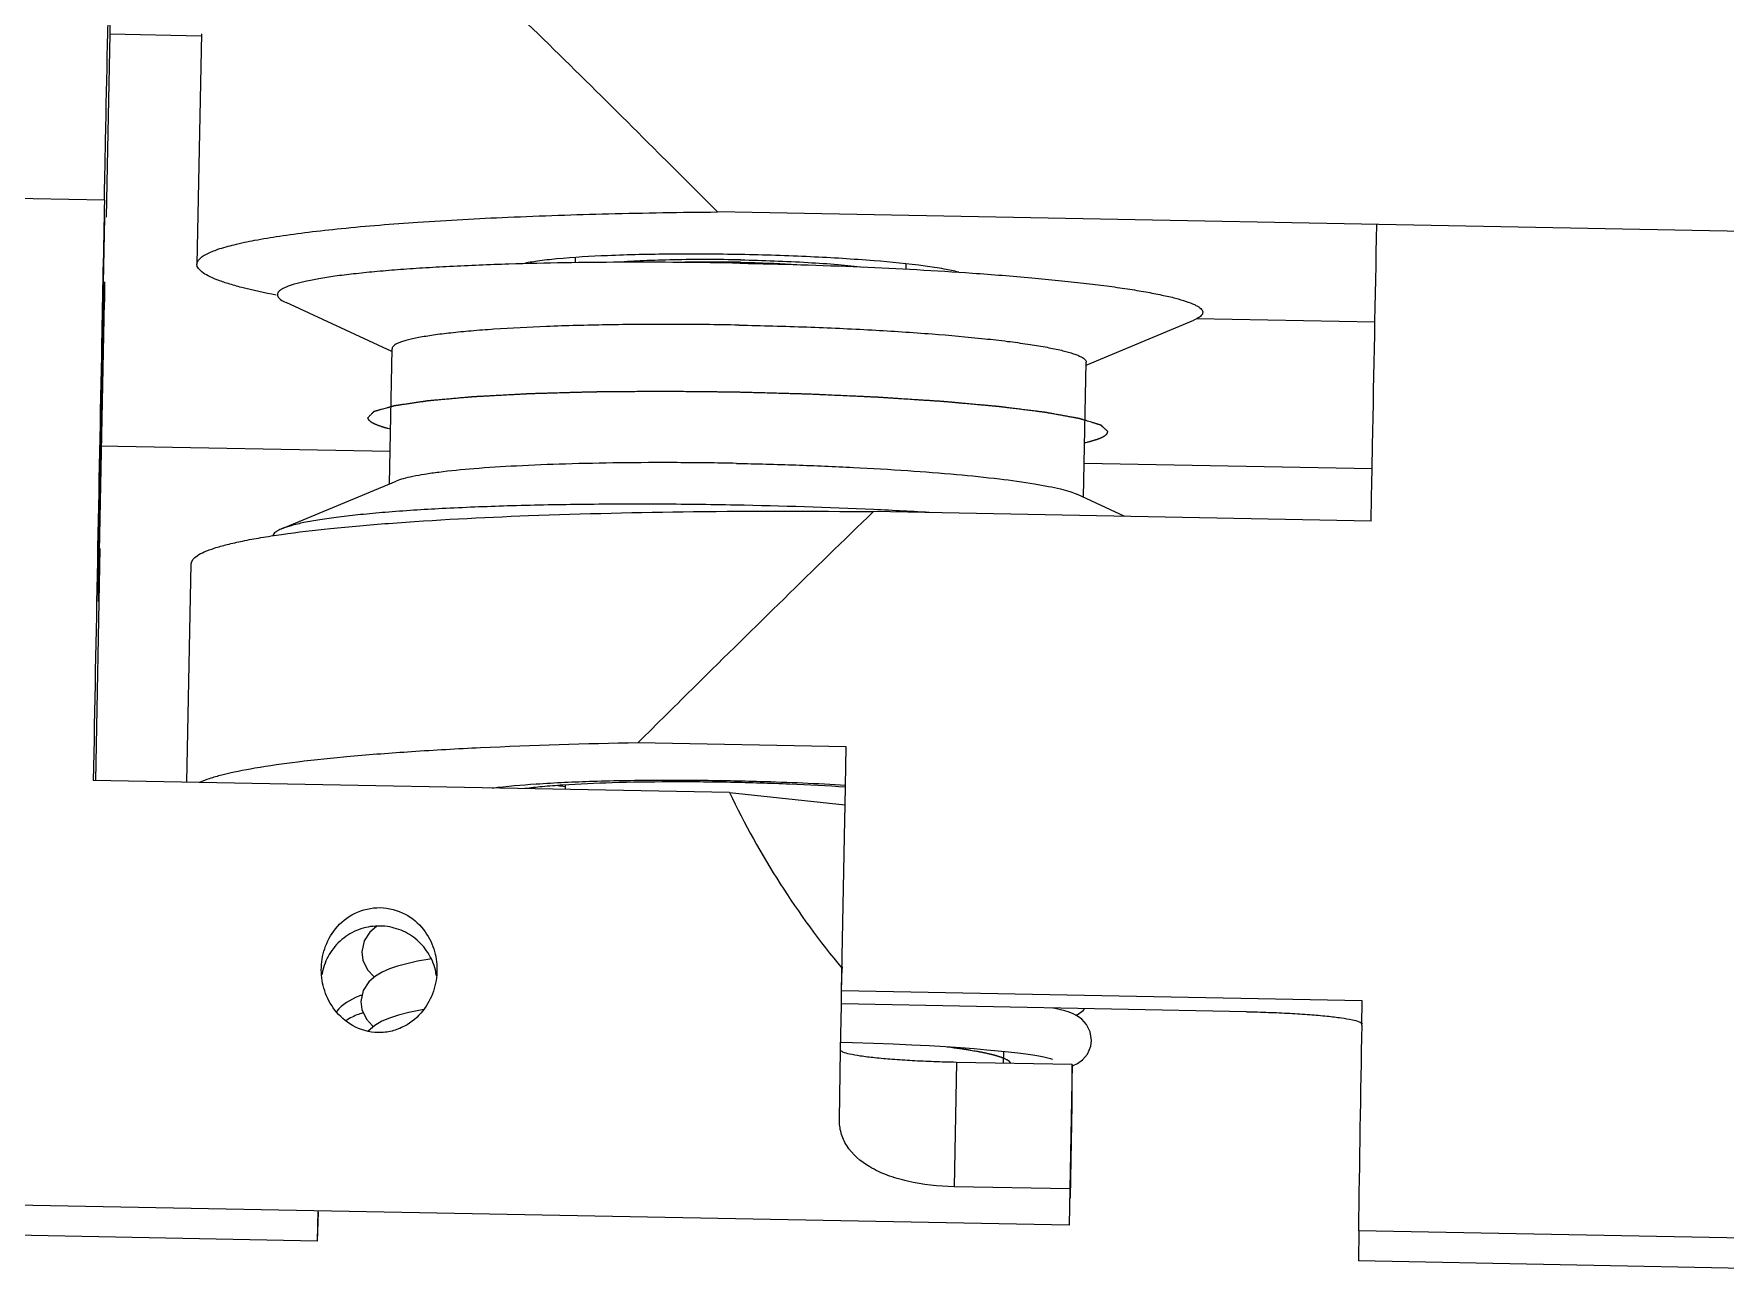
# Model space of a CAD drawing. Header units: millimetres. Extents: x 0 to 420, y 0 to 297.
# Drawn here: x 140.63 to 147.94, y 188.63 to 194.02 of the extents above; entities that cross this region are included whole.
import ezdxf

# ---------------------------------------------------------------- set-up
doc = ezdxf.new("R2010")
doc.units = ezdxf.units.MM
doc.header["$LTSCALE"] = 23.1
doc.layers.get('0').update_dxf_attribs({"linetype": 'CONTINUOUS'})
doc.layers.add('AXIS', color=7, linetype='CONTINUOUS')
doc.layers.add('DCURVE', color=7, linetype='CONTINUOUS')
doc.styles.get("Standard").update_dxf_attribs({"font": 'txt', "width": 0.85})
doc.dimstyles.get("Standard").update_dxf_attribs({"dimtxt": 3.5, "dimasz": 3.5, "dimexe": 1.5, "dimexo": 1, "dimtad": 1, "dimtxsty": 'STANDARD', "dimcen": 0.09, "dimadec": 0, "dimazin": 0, "dimtol": 1, "dimtp": 0.01, "dimtm": 0.01, "dimtfac": 1, "dimtofl": 0, "dimtmove": 0, "dimatfit": 3, "dimfxl": 1, "dimtolj": 1, "dimarcsym": 0})

msp = doc.modelspace()

# ---------------------------------------------------------------- linework, layer by layer
at = {"color": 7, "linetype": 'CONTINUOUS'}
for p, q in [((140.9592, 194.4322), (140.9592, 194.0152)), ((140.9592, 194.0152), (140.9502, 193.518)), ((141.3551, 194.0077), (140.9592, 194.0152)), ((141.3553, 194.0173), (141.3361, 193.0213)), ((140.9502, 193.518), (140.9445, 193.2245)), ((140.9361, 193.298), (134.0874, 193.429)), ((140.9361, 193.2246), (140.9169, 192.2286)), ((151.9341, 193.0877), (143.5856, 193.2473)), ((142.9715, 193.0278), (142.9719, 193.0502)), ((143.6857, 193.0295), (143.6833, 193.0296)), ((144.4012, 193.0003), (144.4017, 193.0227)), ((140.9112, 191.6509), (140.9361, 192.9457)), ((140.9361, 192.9457), (140.9361, 192.8586)), ((140.9112, 191.5637), (140.9361, 192.8586)), ((146.4268, 192.771), (145.6563, 192.7857)), ((140.9169, 192.2286), (140.9169, 191.9497)), ((146.4102, 191.9106), (144.2601, 191.9517)), ((140.9169, 191.7928), (140.8976, 190.7896)), ((141.2929, 190.782), (141.3111, 191.7265)), ((140.9112, 191.5637), (140.9112, 191.6509)), ((144.1414, 190.9351), (143.2415, 190.9524)), ((144.1367, 190.6818), (144.1414, 190.9351)), ((143.6376, 190.7372), (140.8881, 190.7898)), ((142.928, 190.7698), (142.9276, 190.7508)), ((143.6376, 190.7372), (144.1375, 190.684)), ((144.1355, 190.6187), (144.1367, 190.6818)), ((144.1222, 189.8796), (144.1355, 190.6187)), ((142.1029, 190.1572), (142.1032, 190.1569)), ((142.1032, 190.1569), (142.1072, 190.1541)), ((144.1231, 189.9332), (144.1239, 189.9771)), ((144.1241, 189.9852), (144.1239, 189.9771)), ((144.1221, 189.8752), (144.1231, 189.9332)), ((144.1211, 189.8178), (144.1221, 189.8752)), ((146.3718, 189.8366), (144.1222, 189.8796)), ((145.8719, 189.7899), (144.1222, 189.8233)), ((146.3699, 189.7323), (146.3718, 189.8366)), ((144.1177, 189.6264), (144.1211, 189.8178)), ((145.0453, 189.8037), (145.0343, 189.8059)), ((142.1046, 189.7307), (142.0758, 189.7056)), ((144.1126, 189.3253), (144.1177, 189.624)), ((144.1177, 189.624), (144.1177, 189.6264)), ((144.6183, 189.571), (144.6079, 189.0334)), ((145.1182, 189.5614), (144.6183, 189.571)), ((145.1182, 189.5614), (145.1078, 189.0238)), ((145.1182, 189.3871), (145.1182, 189.5614)), ((145.1105, 188.9884), (145.1182, 189.3871)), ((145.1132, 189.1281), (145.1182, 189.3871)), ((145.1105, 188.9887), (145.1105, 189.1282)), ((145.1054, 188.8669), (136.857, 189.0247)), ((145.1078, 189.0238), (144.6079, 189.0334)), ((145.1078, 189.0238), (145.1054, 188.8669)), ((141.8586, 188.929), (141.856, 188.7983)), ((141.8593, 188.9237), (141.856, 188.7983)), ((141.856, 188.7983), (139.8564, 188.8366)), ((146.3577, 188.843), (146.3552, 188.7123)), ((156.1034, 188.6566), (146.3552, 188.843)), ((152.854, 188.588), (146.3552, 188.7123))]:
    msp.add_line(p, q, dxfattribs=at)
for points in [[(142.1125, 190.1587), (142.0836, 190.1335), (142.0593, 190.0961), (142.0489, 190.0483)], [(142.0489, 190.0484), (142.0534, 190.0126), (142.0729, 189.9713), (142.0999, 189.9421), (142.1029, 189.94)], [(142.2433, 189.9976), (142.2029, 189.9866), (142.1676, 189.9746), (142.1362, 189.961), (142.1072, 189.9437), (142.0788, 189.9187), (142.0551, 189.8816), (142.0448, 189.8341)], [(142.3478, 190.0187), (142.3419, 190.0177), (142.2896, 190.0079), (142.2433, 189.9976)], [(142.0448, 189.8343), (142.0491, 189.799), (142.0683, 189.7579), (142.095, 189.7286), (142.099, 189.7258)], [(142.2513, 189.7863), (142.2072, 189.7749), (142.1689, 189.7625), (142.1352, 189.7484), (142.1046, 189.7307)], [(142.3159, 189.7995), (142.3027, 189.7972), (142.2513, 189.7863)], [(145.2021, 189.6662), (145.1967, 189.703), (145.1809, 189.7347), (145.1605, 189.7571), (145.141, 189.7711), (145.1231, 189.7803), (145.1055, 189.7874), (145.0872, 189.7933), (145.0674, 189.7986), (145.0453, 189.8037)], [(145.1341, 189.7746), (145.144, 189.7795), (145.1662, 189.7953), (145.173, 189.8032)], [(144.119, 189.6585), (144.1695, 189.6571), (144.2599, 189.6542), (144.3452, 189.6509), (144.4254, 189.6473), (144.5005, 189.6434), (144.5703, 189.6392), (144.6351, 189.6349), (144.6947, 189.6304), (144.7494, 189.6258), (144.799, 189.6212), (144.8437, 189.6165), (144.8835, 189.6119), (144.9185, 189.6073), (144.9489, 189.6028), (144.9746, 189.5985), (144.9959, 189.5945), (145.0128, 189.5908), (145.0251, 189.5875), (145.0326, 189.5852), (145.0331, 189.585)], [(145.1182, 189.5551), (145.1227, 189.5567), (145.142, 189.5666), (145.1632, 189.5822), (145.1842, 189.6069), (145.1987, 189.6405), (145.2021, 189.6662)]]:
    msp.add_lwpolyline(points, dxfattribs=at)
for centre, radius, start, end in [((143.3664, 195.036), 4.2943, 263.70785, 264.12789), ((381.8156, 185.3925), 235.4856, 178.944042, 179.160439)]:
    msp.add_arc(centre, radius, start, end, dxfattribs=at)
msp.add_ellipse((146.549, 191.9248), major_axis=(2.3749, -2.4208), ratio=0.916465, start_param=-1.92969, end_param=-1.661747, dxfattribs=at)
for points, knots in [([(140.9361, 193.298), (140.9382, 193.4028), (140.9458, 193.7809), (140.9534, 194.1589), (140.9592, 194.4322)], [0, 0, 0, 0, 0.277181, 1, 1, 1, 1]), ([(143.5856, 193.2473), (143.5009, 193.3322), (143.1762, 193.6573), (142.8497, 193.9807), (142.605, 194.2162)], [0, 0, 0, 0, 0.260922, 1, 1, 1, 1]), ([(140.9361, 193.298), (140.9321, 193.0934), (140.9157, 192.2573), (140.8998, 191.4212), (140.8881, 190.7898)], [0, 0, 0, 0, 0.244734, 1, 1, 1, 1]), ([(141.3361, 193.0213), (141.3362, 193.0295), (141.3441, 193.0425), (141.36, 193.0553), (141.3865, 193.0709), (141.4325, 193.0886), (141.5024, 193.1081), (141.5912, 193.1267), (141.6982, 193.1445), (141.823, 193.1612), (142.0225, 193.1831), (142.3098, 193.206), (142.6948, 193.2266), (143.1264, 193.241), (143.4285, 193.2459), (143.5856, 193.2473)], [0, 0, 0, 0, 0.010664, 0.017971, 0.027012, 0.050788, 0.082503, 0.122202, 0.169765, 0.224965, 0.287508, 0.433143, 0.603254, 0.793743, 1, 1, 1, 1]), ([(146.4102, 191.9106), (146.4123, 192.0201), (146.4205, 192.4475), (146.4288, 192.875), (146.4351, 193.1928)], [0, 0, 0, 0, 0.25631, 1, 1, 1, 1]), ([(143.6857, 193.04), (143.5889, 193.0418), (143.4489, 193.0422), (143.2719, 193.0369), (143.1918, 193.0324), (143.1549, 193.0296)], [0, 0, 0, 0, 0.546935, 0.79058, 1, 1, 1, 1]), ([(143.6857, 193.04), (143.7828, 193.0381), (143.9232, 193.0331), (144.1005, 193.021), (144.1807, 193.0134), (144.2177, 193.0091)], [0, 0, 0, 0, 0.546823, 0.79053, 1, 1, 1, 1]), ([(141.6782, 192.8878), (141.6283, 192.8975), (141.5587, 192.9123), (141.4736, 192.9362), (141.4251, 192.9526), (141.3866, 192.9694), (141.355, 192.9875), (141.3358, 193.0082), (141.3361, 193.0213)], [0, 0, 0, 0, 0.40343, 0.565801, 0.701671, 0.811244, 0.895465, 1, 1, 1, 1]), ([(143.6833, 193.0296), (143.6606, 193.03), (143.5728, 193.0312), (143.4851, 193.0308), (143.42, 193.0292)], [0, 0, 0, 0, 0.258584, 1, 1, 1, 1]), ([(143.6857, 193.0295), (143.7088, 193.0291), (143.7981, 193.0269), (143.8875, 193.023), (143.9536, 193.0189)], [0, 0, 0, 0, 0.258556, 1, 1, 1, 1]), ([(141.7019, 191.8533), (141.772, 191.8632), (141.9257, 191.8812), (142.2813, 191.9121), (142.8046, 191.939), (143.5037, 191.9549), (144.0009, 191.9545), (144.2601, 191.9517)], [0, 0, 0, 0, 0.082905, 0.181171, 0.417908, 0.696354, 1, 1, 1, 1]), ([(143.2416, 190.9524), (143.325, 191.035), (143.535, 191.2432), (143.874, 191.5767), (144.1302, 191.8269), (144.2595, 191.9517)], [0, 0, 0, 0, 0.246914, 0.621993, 1, 1, 1, 1]), ([(141.3111, 191.7265), (141.3114, 191.7408), (141.3345, 191.7619), (141.3704, 191.7795), (141.4145, 191.7957), (141.4698, 191.811), (141.537, 191.826), (141.6156, 191.8404), (141.6719, 191.849), (141.7019, 191.8533)], [0, 0, 0, 0, 0.10143, 0.185253, 0.295004, 0.431424, 0.594621, 0.784315, 1, 1, 1, 1]), ([(143.2415, 190.9524), (143.0148, 190.9481), (142.6884, 190.9382), (142.2741, 190.9151), (142.0107, 190.895), (141.7846, 190.8719), (141.5994, 190.8459), (141.4719, 190.8211), (141.3927, 190.7988), (141.361, 190.7872), (141.3472, 190.781)], [0, 0, 0, 0, 0.356722, 0.513433, 0.652616, 0.772276, 0.870769, 0.946865, 0.976301, 1, 1, 1, 1]), ([(143.6416, 190.7813), (143.5534, 190.783), (143.3829, 190.7844), (143.1413, 190.7807), (142.9582, 190.7728), (142.8323, 190.7632), (142.7774, 190.7574), (142.7522, 190.7542)], [0, 0, 0, 0, 0.297173, 0.574615, 0.814086, 0.914576, 1, 1, 1, 1]), ([(144.1394, 190.7606), (144.0592, 190.766), (143.8933, 190.7747), (143.7273, 190.7796), (143.6416, 190.7813)], [0, 0, 0, 0, 0.484071, 1, 1, 1, 1]), ([(145.8719, 189.7899), (145.9037, 189.7893), (145.9664, 189.7875), (146.0573, 189.7835), (146.1415, 189.7781), (146.2157, 189.7717), (146.2773, 189.7645), (146.3238, 189.7568), (146.3528, 189.7497), (146.3668, 189.7434), (146.3709, 189.7399), (146.3715, 189.7381)], [0, 0, 0, 0, 0.189226, 0.37163, 0.54043, 0.689544, 0.813545, 0.908069, 0.970109, 0.988729, 1, 1, 1, 1]), ([(144.6183, 189.571), (144.5857, 189.5716), (144.5219, 189.5734), (144.4294, 189.5775), (144.344, 189.5831), (144.2692, 189.5897), (144.2077, 189.5971), (144.162, 189.6049), (144.1342, 189.6122), (144.1214, 189.6185), (144.1183, 189.6225), (144.1183, 189.6241)], [0, 0, 0, 0, 0.192475, 0.377719, 0.54859, 0.698668, 0.822286, 0.914933, 0.973639, 0.99025, 1, 1, 1, 1]), ([(144.6079, 189.0334), (144.5405, 189.0347), (144.442, 189.0452), (144.321, 189.0805), (144.2267, 189.1234), (144.152, 189.1861), (144.1169, 189.2654), (144.1123, 189.3055), (144.1126, 189.3253)], [0, 0, 0, 0, 0.319696, 0.464995, 0.595406, 0.811257, 0.90622, 1, 1, 1, 1])]:
    msp.add_open_spline(points, degree=3, knots=knots, dxfattribs=at)
msp.add_open_spline([(145.1105, 188.9884), (145.1105, 188.9871), (145.1102, 188.9858), (145.1098, 188.9845)], degree=3, dxfattribs=at)
at = {"layer": 'AXIS', "color": 7, "linetype": 'CONTINUOUS'}
for p, q in [((143.6832, 193.0257), (143.6856, 193.0257)), ((142.1789, 192.6434), (141.7211, 192.8554)), ((145.1784, 192.5856), (145.6441, 192.7797)), ((142.1679, 192.0714), (142.1792, 192.6562)), ((145.1674, 192.0136), (145.1786, 192.5984)), ((141.7022, 191.8773), (142.1968, 192.0835)), ((145.346, 191.9309), (145.139, 192.0268)), ((144.8211, 189.6189), (144.8201, 189.5671))]:
    msp.add_line(p, q, dxfattribs=at)
for centre, radius, start, end in [((143.239, 169.6997), 22.2842, 87.37141, 88.90959), ((143.3885, 173.1411), 18.8397, 86.56949, 87.3456), ((142.1212, 189.9114), 0.2477, 166.50406, 170.67947), ((142.1252, 189.9113), 0.2483, 7.82968, 13.75774), ((142.1233, 189.6226), 0.2502, 106.96601, 110.63779)]:
    msp.add_arc(centre, radius, start, end, dxfattribs=at)
for points, knots in [([(143.6856, 193.0631), (143.5851, 193.065), (143.3933, 193.0662), (143.1282, 193.0604), (142.9358, 193.0494), (142.814, 193.0359), (142.7654, 193.028), (142.7448, 193.0234)], [0, 0, 0, 0, 0.319877, 0.610001, 0.843719, 0.932559, 1, 1, 1, 1]), ([(144.6279, 192.987), (144.6073, 192.9925), (144.559, 193.0023), (144.4373, 193.0205), (144.2447, 193.0389), (143.979, 193.055), (143.7865, 193.0611), (143.6856, 193.0631)], [0, 0, 0, 0, 0.06734, 0.156142, 0.389917, 0.68015, 1, 1, 1, 1]), ([(142.6839, 193.0215), (142.5987, 193.0189), (142.4744, 193.0139), (142.314, 193.0049), (142.2056, 192.9974), (142.1061, 192.989), (142.016, 192.9799), (141.9359, 192.97), (141.8664, 192.9594), (141.8077, 192.9482), (141.7603, 192.9366), (141.728, 192.9259), (141.7083, 192.9168), (141.6976, 192.9104), (141.6898, 192.9038), (141.6848, 192.897), (141.683, 192.8897), (141.6848, 192.8823), (141.6898, 192.8753), (141.7014, 192.8651), (141.7127, 192.8592), (141.7211, 192.8554)], [0, 0, 0, 0, 0.237903, 0.34675, 0.447991, 0.541037, 0.625353, 0.700466, 0.765969, 0.821542, 0.866969, 0.902199, 0.916068, 0.92755, 0.936838, 0.944321, 0.950734, 0.957199, 0.964813, 0.974278, 1, 1, 1, 1]), ([(143.6832, 193.0257), (143.5108, 193.029), (143.1777, 193.0317), (142.8445, 193.0265), (142.6839, 193.0215)], [0, 0, 0, 0, 0.517589, 1, 1, 1, 1]), ([(143.6856, 193.0257), (143.8587, 193.0224), (144.1932, 193.0122), (144.5273, 192.9941), (144.6883, 192.9829)], [0, 0, 0, 0, 0.517587, 1, 1, 1, 1]), ([(144.6883, 192.9829), (144.7734, 192.9769), (144.8974, 192.9672), (145.0573, 192.952), (145.1654, 192.9403), (145.2645, 192.9281), (145.3542, 192.9155), (145.4338, 192.9025), (145.5029, 192.8893), (145.5611, 192.8759), (145.608, 192.8624), (145.6399, 192.8505), (145.6592, 192.8406), (145.6697, 192.8338), (145.6772, 192.827), (145.6819, 192.8199), (145.6834, 192.8125), (145.6813, 192.8053), (145.6761, 192.7985), (145.6641, 192.7888), (145.6526, 192.7833), (145.6441, 192.7797)], [0, 0, 0, 0, 0.237903, 0.34675, 0.447991, 0.541037, 0.625353, 0.700466, 0.765969, 0.821542, 0.866969, 0.902199, 0.916068, 0.92755, 0.936838, 0.944321, 0.950734, 0.957199, 0.964813, 0.974278, 1, 1, 1, 1]), ([(143.6789, 192.758), (143.5815, 192.7599), (143.3904, 192.762), (143.1129, 192.7601), (142.857, 192.7534), (142.662, 192.7436), (142.5241, 192.7331), (142.4367, 192.7247), (142.3611, 192.7154), (142.3061, 192.7065), (142.2686, 192.6989), (142.2454, 192.6933), (142.2256, 192.6876), (142.2093, 192.6818), (142.1965, 192.6758), (142.1871, 192.6697), (142.181, 192.6634), (142.1792, 192.6584), (142.1792, 192.6562)], [0, 0, 0, 0, 0.192767, 0.378135, 0.549062, 0.699079, 0.764449, 0.822563, 0.872897, 0.915017, 0.932896, 0.948616, 0.962166, 0.973555, 0.982826, 0.99009, 0.995611, 1, 1, 1, 1]), ([(143.6789, 192.758), (143.7766, 192.7562), (143.9681, 192.7509), (144.2462, 192.7384), (144.5024, 192.7218), (144.6976, 192.7045), (144.8355, 192.6887), (144.9229, 192.6769), (144.9983, 192.6647), (145.0533, 192.6537), (145.0906, 192.6446), (145.1136, 192.6381), (145.1332, 192.6316), (145.1494, 192.6252), (145.162, 192.6187), (145.1712, 192.6123), (145.1771, 192.6057), (145.1787, 192.6006), (145.1786, 192.5984)], [0, 0, 0, 0, 0.192598, 0.377898, 0.548832, 0.6989, 0.764305, 0.822456, 0.872824, 0.914975, 0.932867, 0.948599, 0.962158, 0.973554, 0.98283, 0.990096, 0.995615, 1, 1, 1, 1]), ([(143.6674, 192.1604), (143.582, 192.1621), (143.4137, 192.1641), (143.1674, 192.1632), (142.9358, 192.1585), (142.7257, 192.1503), (142.5433, 192.1387), (142.4111, 192.1259), (142.3233, 192.1138), (142.2718, 192.1047), (142.2305, 192.0952), (142.2067, 192.0876), (142.1968, 192.0835)], [0, 0, 0, 0, 0.173565, 0.342012, 0.500438, 0.644235, 0.769246, 0.871903, 0.913939, 0.949405, 0.978114, 1, 1, 1, 1]), ([(143.6674, 192.1604), (143.753, 192.1588), (143.9218, 192.1543), (144.1686, 192.144), (144.4006, 192.1304), (144.611, 192.1141), (144.7936, 192.0954), (144.9257, 192.0776), (145.0133, 192.062), (145.0646, 192.0509), (145.1056, 192.0398), (145.1292, 192.0313), (145.139, 192.0268)], [0, 0, 0, 0, 0.173443, 0.341847, 0.500286, 0.644127, 0.769194, 0.871897, 0.913948, 0.949421, 0.978127, 1, 1, 1, 1]), ([(143.6631, 191.9799), (143.5492, 191.9821), (143.3248, 191.9847), (142.9964, 191.9836), (142.6877, 191.9774), (142.4075, 191.9663), (142.1959, 191.9529), (142.0471, 191.9395), (141.9527, 191.929), (141.8709, 191.9177), (141.8023, 191.9056), (141.7472, 191.8929), (141.7155, 191.8828), (141.7022, 191.8773)], [0, 0, 0, 0, 0.173562, 0.342009, 0.500434, 0.64423, 0.76924, 0.823561, 0.871903, 0.913939, 0.949405, 0.978114, 1, 1, 1, 1]), ([(141.7022, 191.8773), (141.697, 191.8751), (141.6877, 191.8708), (141.6738, 191.8623), (141.6655, 191.8538), (141.6639, 191.8477)], [0, 0, 0, 0, 0.341682, 0.617389, 1, 1, 1, 1]), ([(142.6127, 190.757), (142.6755, 190.7652), (142.8206, 190.7774), (143.0614, 190.7881), (143.3413, 190.7924), (143.5391, 190.7908), (143.6415, 190.7889)], [0, 0, 0, 0, 0.184622, 0.423869, 0.701845, 1, 1, 1, 1]), ([(143.6415, 190.7889), (143.6842, 190.7881), (143.8504, 190.7841), (144.0166, 190.7771), (144.1399, 190.7698)], [0, 0, 0, 0, 0.257212, 1, 1, 1, 1]), ([(141.8735, 189.9715), (141.8735, 190.0022), (141.8836, 190.0659), (141.9314, 190.1543), (142.0156, 190.2234), (142.0904, 190.2406), (142.1283, 190.2398)], [0, 0, 0, 0, 0.224748, 0.463162, 0.722017, 1, 1, 1, 1]), ([(142.1283, 190.2398), (142.1652, 190.2391), (142.2374, 190.2201), (142.3181, 190.1513), (142.3639, 190.0645), (142.3735, 190.0023), (142.3735, 189.9724)], [0, 0, 0, 0, 0.277233, 0.536258, 0.775136, 1, 1, 1, 1]), ([(142.1283, 190.1604), (142.1002, 190.1609), (142.0434, 190.1524), (141.9676, 190.1122), (141.9095, 190.0492), (141.8869, 189.9965), (141.8804, 189.9692)], [0, 0, 0, 0, 0.250392, 0.50054, 0.750419, 1, 1, 1, 1]), ([(142.3664, 189.9704), (142.3599, 189.9967), (142.3381, 190.0477), (142.2826, 190.1093), (142.2102, 190.1498), (142.1555, 190.1599), (142.1283, 190.1604)], [0, 0, 0, 0, 0.24959, 0.499468, 0.749611, 1, 1, 1, 1]), ([(142.1187, 189.6996), (142.0805, 189.7003), (142.0076, 189.721), (141.9287, 189.7917), (141.8835, 189.8782), (141.8735, 189.9408), (141.8735, 189.9715)], [0, 0, 0, 0, 0.284926, 0.537218, 0.770662, 1, 1, 1, 1]), ([(142.3735, 189.9724), (142.3735, 189.9407), (142.363, 189.8766), (142.3157, 189.7884), (142.2484, 189.731), (142.1788, 189.7038), (142.139, 189.6992), (142.1187, 189.6996)], [0, 0, 0, 0, 0.229662, 0.462355, 0.713318, 0.852567, 1, 1, 1, 1]), ([(142.0557, 189.7847), (142.0487, 189.7829), (142.0221, 189.7748), (141.9968, 189.7625), (141.9796, 189.7513)], [0, 0, 0, 0, 0.259469, 1, 1, 1, 1])]:
    msp.add_open_spline(points, degree=3, knots=knots, dxfattribs=at)
msp.add_open_spline([(142.0351, 189.8567), (141.9988, 189.843), (141.9648, 189.8201), (141.9386, 189.7914)], degree=3, dxfattribs=at)
at = {"layer": 'DCURVE', "color": 40, "linetype": 'CONTINUOUS'}
for p, q in [((142.1706, 192.2113), (140.9171, 192.2352)), ((146.4145, 192.1366), (145.1702, 192.1604))]:
    msp.add_line(p, q, dxfattribs=at)
for points, knots in [([(145.2729, 192.2979), (145.2716, 192.2991), (145.269, 192.3014), (145.2652, 192.3048), (145.2614, 192.3083), (145.2576, 192.3117), (145.2544, 192.3146), (145.2519, 192.3169), (145.25, 192.3187), (145.2484, 192.3201), (145.2472, 192.3213), (145.2462, 192.3221), (145.2452, 192.323), (145.2445, 192.3237), (145.2438, 192.3243), (145.2434, 192.3246), (145.2431, 192.3249), (145.2429, 192.3251), (145.2427, 192.3253), (145.2425, 192.3255), (145.2424, 192.3255), (145.2424, 192.3256), (145.2422, 192.3256), (145.242, 192.3257), (145.2415, 192.3258), (145.2409, 192.326), (145.2402, 192.3262), (145.2393, 192.3265), (145.2381, 192.3269), (145.2361, 192.3275), (145.2337, 192.3282), (145.2308, 192.3291), (145.228, 192.33), (145.2241, 192.3312), (145.2193, 192.3326), (145.2135, 192.3344), (145.2058, 192.3368), (145.1962, 192.3397), (145.1866, 192.3427), (145.1789, 192.345), (145.1731, 192.3468), (145.1683, 192.3483), (145.1644, 192.3494), (145.1616, 192.3503), (145.1587, 192.3512), (145.1563, 192.3519), (145.1543, 192.3525), (145.1531, 192.3529), (145.1522, 192.3532), (145.1515, 192.3534), (145.1509, 192.3536), (145.1504, 192.3537), (145.1502, 192.3538), (145.15, 192.3539), (145.1497, 192.3539), (145.1493, 192.354), (145.1487, 192.3541), (145.1477, 192.3543), (145.1466, 192.3545), (145.145, 192.3548), (145.1431, 192.3551), (145.14, 192.3557), (145.1362, 192.3564), (145.1316, 192.3572), (145.127, 192.358), (145.1208, 192.3592), (145.1131, 192.3606), (145.1039, 192.3622), (145.0916, 192.3645), (145.0762, 192.3673), (145.0609, 192.37), (145.0486, 192.3723), (145.0394, 192.374), (145.0317, 192.3754), (145.0255, 192.3765), (145.0209, 192.3773), (145.0163, 192.3781), (145.0125, 192.3788), (145.0094, 192.3794), (145.0075, 192.3798), (145.0059, 192.38), (145.0048, 192.3802), (145.0038, 192.3804), (145.0032, 192.3805), (145.0028, 192.3806), (145.0025, 192.3807), (145.0021, 192.3807), (145.0016, 192.3808), (145.0006, 192.3809), (144.9993, 192.3811), (144.9977, 192.3813), (144.9956, 192.3815), (144.993, 192.3818), (144.9888, 192.3824), (144.9835, 192.383), (144.9772, 192.3838), (144.9709, 192.3846), (144.9625, 192.3857), (144.952, 192.387), (144.9393, 192.3885), (144.9225, 192.3907), (144.9014, 192.3933), (144.8804, 192.3959), (144.8635, 192.398), (144.8509, 192.3996), (144.8404, 192.4009), (144.8319, 192.402), (144.8256, 192.4027), (144.8193, 192.4035), (144.814, 192.4042), (144.8098, 192.4047), (144.8072, 192.405), (144.8051, 192.4053), (144.8035, 192.4055), (144.8022, 192.4057), (144.8011, 192.4058), (144.8004, 192.4059), (144.7994, 192.406), (144.7982, 192.4061), (144.7966, 192.4062), (144.7947, 192.4064), (144.7922, 192.4066), (144.789, 192.4069), (144.784, 192.4074), (144.7777, 192.4079), (144.7701, 192.4086), (144.7626, 192.4093), (144.7525, 192.4102), (144.7399, 192.4114), (144.7248, 192.4127), (144.7046, 192.4145), (144.6794, 192.4168), (144.6542, 192.4191), (144.634, 192.4209), (144.6189, 192.4223), (144.6063, 192.4234), (144.5962, 192.4243), (144.5887, 192.425), (144.5811, 192.4257), (144.5748, 192.4263), (144.5698, 192.4267), (144.5666, 192.427), (144.5641, 192.4272), (144.5622, 192.4274), (144.5606, 192.4275), (144.5593, 192.4276), (144.5585, 192.4277), (144.5573, 192.4278), (144.5559, 192.4279), (144.554, 192.428), (144.5518, 192.4282), (144.5489, 192.4284), (144.5453, 192.4286), (144.5394, 192.429), (144.5321, 192.4294), (144.5233, 192.43), (144.5145, 192.4306), (144.5028, 192.4314), (144.4882, 192.4323), (144.4707, 192.4335), (144.4473, 192.435), (144.418, 192.4369), (144.3887, 192.4388), (144.3653, 192.4403), (144.3478, 192.4415), (144.3302, 192.4426), (144.3156, 192.4436), (144.3039, 192.4443), (144.2966, 192.4448), (144.2907, 192.4452), (144.2864, 192.4455), (144.2827, 192.4457), (144.2798, 192.4459), (144.2776, 192.4461), (144.2752, 192.4462), (144.2721, 192.4463), (144.2682, 192.4465), (144.2636, 192.4467), (144.2573, 192.447), (144.2495, 192.4473), (144.2371, 192.4479), (144.2215, 192.4486), (144.2028, 192.4494), (144.1841, 192.4503), (144.1592, 192.4514), (144.128, 192.4528), (144.0906, 192.4545), (144.0594, 192.4559), (144.0345, 192.457), (144.0189, 192.4577), (144.0064, 192.4583), (143.9971, 192.4587), (143.9893, 192.4591), (143.9838, 192.4593), (143.9807, 192.4595), (143.9784, 192.4596), (143.9759, 192.4596), (143.9726, 192.4597), (143.9668, 192.4599), (143.9586, 192.4601), (143.9487, 192.4604), (143.9355, 192.4607), (143.9191, 192.4612), (143.8993, 192.4617), (143.8795, 192.4623), (143.8531, 192.463), (143.8202, 192.4639), (143.7806, 192.4649), (143.7477, 192.4658), (143.7213, 192.4666), (143.7015, 192.4671), (143.6851, 192.4675), (143.6735, 192.4679), (143.6669, 192.468), (143.662, 192.4682), (143.6571, 192.4682), (143.6507, 192.4683), (143.6393, 192.4684), (143.6232, 192.4686), (143.6038, 192.4688), (143.5779, 192.469), (143.5455, 192.4693), (143.5067, 192.4697), (143.4679, 192.4701), (143.4356, 192.4704), (143.4097, 192.4707), (143.3903, 192.4709), (143.3741, 192.471), (143.3628, 192.4712), (143.3563, 192.4712), (143.3515, 192.4713), (143.3468, 192.4712), (143.3404, 192.4712), (143.3294, 192.4711), (143.3136, 192.471), (143.2946, 192.4708), (143.2693, 192.4706), (143.2377, 192.4704), (143.1998, 192.47), (143.1682, 192.4698), (143.1429, 192.4696), (143.1239, 192.4694), (143.105, 192.4693), (143.0892, 192.4692), (143.0765, 192.4691), (143.0686, 192.469), (143.0623, 192.4689), (143.0576, 192.4689), (143.0536, 192.4689), (143.0509, 192.4689), (143.0493, 192.4688), (143.0481, 192.4688), (143.047, 192.4688), (143.0456, 192.4688), (143.0431, 192.4687), (143.0395, 192.4686), (143.0352, 192.4685), (143.0295, 192.4683), (143.0224, 192.4681), (143.011, 192.4678), (142.9967, 192.4674), (142.9796, 192.4669), (142.9624, 192.4664), (142.9396, 192.4658), (142.911, 192.4649), (142.8825, 192.4641), (142.8596, 192.4635), (142.8425, 192.463), (142.8254, 192.4625), (142.8111, 192.4621), (142.7997, 192.4618), (142.7925, 192.4616), (142.7868, 192.4614), (142.7825, 192.4613), (142.779, 192.4612), (142.7765, 192.4611), (142.7751, 192.4611), (142.7739, 192.4611), (142.773, 192.461), (142.7718, 192.4609), (142.7695, 192.4608), (142.7664, 192.4606), (142.7626, 192.4604), (142.7575, 192.4602), (142.7511, 192.4598), (142.741, 192.4593), (142.7283, 192.4586), (142.713, 192.4578), (142.6978, 192.457), (142.6775, 192.4559), (142.6521, 192.4545), (142.6267, 192.4531), (142.6064, 192.452), (142.5911, 192.4512), (142.5785, 192.4505), (142.5683, 192.45), (142.5607, 192.4496), (142.5531, 192.4492), (142.5467, 192.4488), (142.5416, 192.4486), (142.5385, 192.4484), (142.5359, 192.4482), (142.534, 192.4481), (142.5324, 192.4481), (142.5313, 192.448), (142.5307, 192.448), (142.5302, 192.4479), (142.5298, 192.4479), (142.5293, 192.4479), (142.5284, 192.4478), (142.5271, 192.4477), (142.5256, 192.4475), (142.5236, 192.4474), (142.521, 192.4471), (142.517, 192.4468), (142.5119, 192.4463), (142.5058, 192.4458), (142.4996, 192.4452), (142.4915, 192.4445), (142.4813, 192.4436), (142.4691, 192.4425), (142.4528, 192.441), (142.4324, 192.4392), (142.412, 192.4374), (142.3957, 192.4359), (142.3835, 192.4348), (142.3733, 192.4339), (142.3651, 192.4332), (142.359, 192.4327), (142.3529, 192.4321), (142.3478, 192.4317), (142.3437, 192.4313), (142.3412, 192.4311), (142.3392, 192.4309), (142.3376, 192.4307), (142.3364, 192.4306), (142.3355, 192.4306), (142.335, 192.4305), (142.3345, 192.4305), (142.3343, 192.4304), (142.3339, 192.4304), (142.3332, 192.4303), (142.3323, 192.4301), (142.3311, 192.43), (142.3296, 192.4297), (142.3277, 192.4295), (142.3246, 192.429), (142.3208, 192.4284), (142.3162, 192.4278), (142.3116, 192.4271), (142.3055, 192.4262), (142.2979, 192.425), (142.2887, 192.4237), (142.2765, 192.4219), (142.2612, 192.4196), (142.2459, 192.4173), (142.2337, 192.4155), (142.2245, 192.4142), (142.2169, 192.413), (142.2108, 192.4121), (142.2062, 192.4114), (142.2016, 192.4108), (142.1978, 192.4102), (142.1947, 192.4097), (142.1928, 192.4094), (142.1913, 192.4092), (142.1901, 192.4091), (142.1892, 192.4089), (142.1885, 192.4088), (142.1881, 192.4088), (142.1878, 192.4087), (142.1877, 192.4087), (142.1874, 192.4086), (142.1871, 192.4085), (142.1865, 192.4083), (142.1858, 192.4081), (142.1849, 192.4079), (142.1838, 192.4076), (142.1819, 192.4071), (142.1797, 192.4064), (142.177, 192.4057), (142.1742, 192.4049), (142.1706, 192.4039), (142.1661, 192.4026), (142.1606, 192.4011), (142.1534, 192.399), (142.1443, 192.3965), (142.1352, 192.3939), (142.128, 192.3919), (142.1225, 192.3904), (142.118, 192.3891), (142.1144, 192.3881), (142.1116, 192.3873), (142.1089, 192.3865), (142.1066, 192.3859), (142.1048, 192.3854), (142.1037, 192.3851), (142.1028, 192.3848), (142.1021, 192.3846), (142.1015, 192.3845), (142.1011, 192.3844), (142.1009, 192.3843), (142.1007, 192.3842), (142.1007, 192.3842), (142.1006, 192.3841), (142.1005, 192.384), (142.1003, 192.3838), (142.1001, 192.3836), (142.0998, 192.3833), (142.0995, 192.383), (142.0989, 192.3824), (142.0982, 192.3817), (142.0974, 192.3808), (142.0965, 192.38), (142.0954, 192.3788), (142.094, 192.3774), (142.0923, 192.3757), (142.09, 192.3734), (142.0872, 192.3706), (142.0838, 192.3672), (142.0804, 192.3637), (142.077, 192.3603), (142.0748, 192.3581), (142.0736, 192.3569)], [0, 0, 0, 0, 0.007812, 0.015625, 0.023438, 0.03125, 0.039062, 0.042969, 0.046875, 0.050781, 0.052734, 0.054688, 0.056641, 0.058594, 0.05957, 0.060547, 0.061035, 0.061523, 0.062012, 0.062256, 0.062378, 0.0625, 0.062622, 0.062744, 0.062988, 0.063477, 0.063965, 0.064453, 0.06543, 0.066406, 0.068359, 0.070312, 0.072266, 0.074219, 0.078125, 0.082031, 0.085938, 0.09375, 0.101562, 0.105469, 0.109375, 0.113281, 0.115234, 0.117188, 0.119141, 0.121094, 0.12207, 0.123047, 0.123535, 0.124023, 0.124512, 0.124756, 0.124878, 0.125, 0.125122, 0.125244, 0.125488, 0.125977, 0.126465, 0.126953, 0.12793, 0.128906, 0.130859, 0.132812, 0.134766, 0.136719, 0.140625, 0.144531, 0.148438, 0.15625, 0.164062, 0.167969, 0.171875, 0.175781, 0.177734, 0.179688, 0.181641, 0.183594, 0.18457, 0.185547, 0.186035, 0.186523, 0.187012, 0.187256, 0.187378, 0.1875, 0.187622, 0.187744, 0.187988, 0.188477, 0.188965, 0.189453, 0.19043, 0.191406, 0.193359, 0.195312, 0.197266, 0.199219, 0.203125, 0.207031, 0.210938, 0.21875, 0.226562, 0.230469, 0.234375, 0.238281, 0.240234, 0.242188, 0.244141, 0.246094, 0.24707, 0.248047, 0.248535, 0.249023, 0.249512, 0.249756, 0.25, 0.250244, 0.250488, 0.250977, 0.251465, 0.251953, 0.25293, 0.253906, 0.255859, 0.257812, 0.259766, 0.261719, 0.265625, 0.269531, 0.273438, 0.28125, 0.289062, 0.292969, 0.296875, 0.300781, 0.302734, 0.304688, 0.306641, 0.308594, 0.30957, 0.310547, 0.311035, 0.311523, 0.312012, 0.312256, 0.3125, 0.312744, 0.312988, 0.313477, 0.313965, 0.314453, 0.31543, 0.316406, 0.318359, 0.320312, 0.322266, 0.324219, 0.328125, 0.332031, 0.335938, 0.34375, 0.351562, 0.355469, 0.359375, 0.363281, 0.367188, 0.369141, 0.371094, 0.37207, 0.373047, 0.374023, 0.374512, 0.375, 0.375488, 0.375977, 0.376953, 0.37793, 0.378906, 0.380859, 0.382812, 0.386719, 0.390625, 0.394531, 0.398438, 0.40625, 0.414062, 0.421875, 0.425781, 0.429688, 0.431641, 0.433594, 0.435547, 0.436523, 0.437012, 0.4375, 0.437988, 0.438477, 0.439453, 0.441406, 0.443359, 0.445312, 0.449219, 0.453125, 0.457031, 0.460938, 0.46875, 0.476562, 0.484375, 0.488281, 0.492188, 0.496094, 0.498047, 0.499023, 0.5, 0.500977, 0.501953, 0.503906, 0.507812, 0.511719, 0.515625, 0.523438, 0.53125, 0.539062, 0.546875, 0.550781, 0.554688, 0.558594, 0.560547, 0.561523, 0.5625, 0.563477, 0.564453, 0.566406, 0.570312, 0.574219, 0.578125, 0.585938, 0.59375, 0.601562, 0.605469, 0.609375, 0.613281, 0.617188, 0.619141, 0.621094, 0.62207, 0.623047, 0.624023, 0.624512, 0.624756, 0.625, 0.625244, 0.625488, 0.625977, 0.626953, 0.62793, 0.628906, 0.630859, 0.632812, 0.636719, 0.640625, 0.644531, 0.648438, 0.65625, 0.664062, 0.667969, 0.671875, 0.675781, 0.679688, 0.681641, 0.683594, 0.68457, 0.685547, 0.686523, 0.687012, 0.687256, 0.6875, 0.687744, 0.687988, 0.688477, 0.689453, 0.69043, 0.691406, 0.693359, 0.695312, 0.699219, 0.703125, 0.707031, 0.710938, 0.71875, 0.726562, 0.730469, 0.734375, 0.738281, 0.740234, 0.742188, 0.744141, 0.746094, 0.74707, 0.748047, 0.748535, 0.749023, 0.749512, 0.749756, 0.749878, 0.75, 0.750122, 0.750244, 0.750488, 0.750977, 0.751465, 0.751953, 0.75293, 0.753906, 0.755859, 0.757812, 0.759766, 0.761719, 0.765625, 0.769531, 0.773438, 0.78125, 0.789062, 0.792969, 0.796875, 0.800781, 0.802734, 0.804688, 0.806641, 0.808594, 0.80957, 0.810547, 0.811035, 0.811523, 0.812012, 0.812256, 0.812378, 0.8125, 0.812622, 0.812744, 0.812988, 0.813477, 0.813965, 0.814453, 0.81543, 0.816406, 0.818359, 0.820312, 0.822266, 0.824219, 0.828125, 0.832031, 0.835938, 0.84375, 0.851562, 0.855469, 0.859375, 0.863281, 0.865234, 0.867188, 0.869141, 0.871094, 0.87207, 0.873047, 0.873535, 0.874023, 0.874512, 0.874756, 0.874878, 0.875, 0.875122, 0.875244, 0.875488, 0.875977, 0.876465, 0.876953, 0.87793, 0.878906, 0.880859, 0.882812, 0.884766, 0.886719, 0.890625, 0.894531, 0.898438, 0.90625, 0.914062, 0.917969, 0.921875, 0.925781, 0.927734, 0.929688, 0.931641, 0.933594, 0.93457, 0.935547, 0.936035, 0.936523, 0.937012, 0.937256, 0.937378, 0.9375, 0.937622, 0.937744, 0.937988, 0.938477, 0.938965, 0.939453, 0.94043, 0.941406, 0.943359, 0.945312, 0.947266, 0.949219, 0.953125, 0.957031, 0.960938, 0.96875, 0.976562, 0.984375, 0.992188, 1, 1, 1, 1]), ([(142.0736, 192.3569), (142.0741, 192.3559), (142.0749, 192.3545), (142.0758, 192.3525), (142.0764, 192.3513), (142.0769, 192.3503), (142.0772, 192.3497), (142.0774, 192.3492), (142.0776, 192.349), (142.0779, 192.3488), (142.0782, 192.3484), (142.0788, 192.3479), (142.0795, 192.3473), (142.0806, 192.3463), (142.082, 192.3451), (142.0834, 192.3439), (142.0845, 192.3429), (142.0852, 192.3423), (142.0857, 192.3418), (142.0861, 192.3415), (142.0863, 192.3412), (142.0867, 192.341), (142.0875, 192.3405), (142.0886, 192.3399), (142.0899, 192.3392), (142.0912, 192.3384), (142.0929, 192.3374), (142.0946, 192.3364), (142.0963, 192.3354), (142.0976, 192.3347), (142.0987, 192.3341), (142.0995, 192.3336), (142.0999, 192.3334), (142.1002, 192.3332), (142.1007, 192.333), (142.1013, 192.3328), (142.1023, 192.3323), (142.1037, 192.3317), (142.1055, 192.3309), (142.1078, 192.3299), (142.1108, 192.3287), (142.1137, 192.3275), (142.116, 192.3265), (142.1175, 192.3258), (142.1185, 192.3254), (142.1191, 192.3252), (142.1199, 192.3249), (142.1208, 192.3246), (142.1223, 192.3241), (142.1241, 192.3235), (142.1271, 192.3225), (142.1307, 192.3212), (142.1344, 192.32), (142.1374, 192.319), (142.1392, 192.3184), (142.1407, 192.3179), (142.1416, 192.3176), (142.1422, 192.3173), (142.1426, 192.3172), (142.1431, 192.3171), (142.1437, 192.3169), (142.1451, 192.3165), (142.1472, 192.316), (142.15, 192.3152), (142.1528, 192.3144), (142.1565, 192.3134), (142.163, 192.3116), (142.1686, 192.31), (142.1723, 192.309)], [0, 0, 0, 0, 0.0625, 0.09375, 0.125, 0.140625, 0.15625, 0.164062, 0.167969, 0.171875, 0.179688, 0.1875, 0.203125, 0.21875, 0.25, 0.28125, 0.296875, 0.3125, 0.320312, 0.328125, 0.332031, 0.335938, 0.34375, 0.359375, 0.375, 0.390625, 0.40625, 0.4375, 0.453125, 0.46875, 0.484375, 0.492188, 0.496094, 0.5, 0.503906, 0.507812, 0.515625, 0.53125, 0.546875, 0.5625, 0.59375, 0.625, 0.640625, 0.65625, 0.664062, 0.667969, 0.671875, 0.679688, 0.6875, 0.703125, 0.71875, 0.75, 0.78125, 0.796875, 0.8125, 0.820312, 0.828125, 0.832031, 0.833984, 0.835938, 0.839844, 0.84375, 0.859375, 0.875, 0.890625, 0.90625, 0.9375, 1, 1, 1, 1]), ([(145.1721, 192.25), (145.1758, 192.2509), (145.1813, 192.2522), (145.1887, 192.254), (145.1933, 192.2551), (145.197, 192.256), (145.1993, 192.2566), (145.2009, 192.257), (145.2018, 192.2572), (145.2026, 192.2575), (145.2036, 192.2578), (145.206, 192.2585), (145.2097, 192.2596), (145.2145, 192.2611), (145.2186, 192.2623), (145.2218, 192.2633), (145.2238, 192.2639), (145.2254, 192.2644), (145.2264, 192.2647), (145.2272, 192.2649), (145.2275, 192.265), (145.2278, 192.2652), (145.2282, 192.2653), (145.2291, 192.2657), (145.2304, 192.2662), (145.2328, 192.2672), (145.2358, 192.2683), (145.2388, 192.2695), (145.2412, 192.2705), (145.243, 192.2712), (145.2444, 192.2718), (145.2455, 192.2722), (145.2461, 192.2725), (145.2466, 192.2726), (145.2469, 192.2728), (145.2473, 192.2731), (145.2481, 192.2735), (145.2493, 192.2742), (145.2506, 192.275), (145.2525, 192.276), (145.2548, 192.2773), (145.2571, 192.2786), (145.2589, 192.2796), (145.2599, 192.2802), (145.2606, 192.2806), (145.2609, 192.2808), (145.2613, 192.281), (145.2615, 192.2813), (145.2619, 192.2816), (145.2624, 192.2821), (145.2631, 192.2828), (145.2642, 192.2838), (145.2656, 192.2852), (145.2669, 192.2865), (145.268, 192.2875), (145.2687, 192.2882), (145.2693, 192.2887), (145.2696, 192.2891), (145.2699, 192.2893), (145.27, 192.2895), (145.2701, 192.2897), (145.2702, 192.2901), (145.2704, 192.2907), (145.2707, 192.2915), (145.271, 192.2923), (145.2713, 192.2934), (145.2719, 192.2952), (145.2725, 192.2968), (145.2729, 192.2979)], [0, 0, 0, 0, 0.0625, 0.09375, 0.125, 0.140625, 0.15625, 0.164062, 0.167969, 0.171875, 0.179688, 0.1875, 0.21875, 0.25, 0.28125, 0.296875, 0.3125, 0.320312, 0.328125, 0.332031, 0.333984, 0.335938, 0.339844, 0.34375, 0.359375, 0.375, 0.40625, 0.4375, 0.453125, 0.46875, 0.484375, 0.492188, 0.496094, 0.5, 0.503906, 0.507812, 0.515625, 0.53125, 0.546875, 0.5625, 0.59375, 0.625, 0.640625, 0.65625, 0.660156, 0.664062, 0.667969, 0.671875, 0.679688, 0.6875, 0.703125, 0.71875, 0.75, 0.78125, 0.796875, 0.8125, 0.820312, 0.828125, 0.832031, 0.835938, 0.839844, 0.84375, 0.859375, 0.875, 0.890625, 0.90625, 0.9375, 1, 1, 1, 1])]:
    msp.add_open_spline(points, degree=3, knots=knots, dxfattribs=at)
at = {"layer": 'DCURVE', "color": 4, "linetype": 'CONTINUOUS'}
msp.add_open_spline([(144.5788, 189.6387), (144.5888, 189.6373), (144.6039, 189.6351), (144.6215, 189.6327), (144.6315, 189.6313), (144.639, 189.6302), (144.6453, 189.6293), (144.6503, 189.6286), (144.6535, 189.6282), (144.656, 189.6278), (144.6576, 189.6276), (144.6587, 189.6275), (144.6593, 189.6274), (144.6598, 189.6273), (144.6604, 189.6272), (144.662, 189.6269), (144.6644, 189.6265), (144.6676, 189.6259), (144.6707, 189.6254), (144.6749, 189.6246), (144.6823, 189.6234), (144.6928, 189.6215), (144.7034, 189.6197), (144.7107, 189.6184), (144.715, 189.6177), (144.7181, 189.6171), (144.7213, 189.6166), (144.7236, 189.6162), (144.7252, 189.6159), (144.7259, 189.6158), (144.7264, 189.6157), (144.7269, 189.6156), (144.7276, 189.6154), (144.7286, 189.6152), (144.7303, 189.6148), (144.7324, 189.6143), (144.7358, 189.6136), (144.74, 189.6126), (144.745, 189.6115), (144.75, 189.6104), (144.755, 189.6092), (144.7601, 189.6081), (144.7651, 189.607), (144.7693, 189.606), (144.7726, 189.6053), (144.7747, 189.6048), (144.7764, 189.6044), (144.7777, 189.6042), (144.7787, 189.6039), (144.7795, 189.6038), (144.7799, 189.6037), (144.7802, 189.6036), (144.7804, 189.6035), (144.7807, 189.6034), (144.7813, 189.6033), (144.782, 189.603), (144.7829, 189.6027), (144.7842, 189.6023), (144.7857, 189.6019), (144.7881, 189.6011), (144.7912, 189.6001), (144.7949, 189.599), (144.7985, 189.5978), (144.8022, 189.5967), (144.8059, 189.5956), (144.8096, 189.5944), (144.8126, 189.5934), (144.8151, 189.5927), (144.8166, 189.5922), (144.8178, 189.5918), (144.8186, 189.5916), (144.8191, 189.5914), (144.8194, 189.5913), (144.8196, 189.5912), (144.8198, 189.5911), (144.8204, 189.5908), (144.8213, 189.5904), (144.8224, 189.5898), (144.8235, 189.5892), (144.825, 189.5885), (144.8277, 189.5871), (144.8315, 189.5852), (144.8353, 189.5833), (144.8379, 189.5819), (144.8394, 189.5812), (144.8406, 189.5806), (144.8417, 189.58), (144.8425, 189.5796), (144.8431, 189.5793), (144.8433, 189.5792), (144.8436, 189.5791), (144.8437, 189.579), (144.8438, 189.5788), (144.8439, 189.5786), (144.8442, 189.5782), (144.8446, 189.5777), (144.8451, 189.5769), (144.8458, 189.5759), (144.8467, 189.5748), (144.8478, 189.5732), (144.8492, 189.5712), (144.8509, 189.5689), (144.852, 189.5673), (144.8526, 189.5665)], degree=3, knots=[0, 0, 0, 0, 0.0625, 0.09375, 0.109375, 0.125, 0.140625, 0.148438, 0.15625, 0.160156, 0.164062, 0.166016, 0.166992, 0.167969, 0.169922, 0.171875, 0.179688, 0.1875, 0.195312, 0.203125, 0.21875, 0.25, 0.28125, 0.296875, 0.304688, 0.3125, 0.320312, 0.328125, 0.330078, 0.332031, 0.333008, 0.333984, 0.335938, 0.339844, 0.34375, 0.351562, 0.359375, 0.375, 0.390625, 0.40625, 0.421875, 0.4375, 0.453125, 0.46875, 0.476562, 0.484375, 0.488281, 0.492188, 0.496094, 0.498047, 0.499023, 0.5, 0.500977, 0.501953, 0.503906, 0.507812, 0.511719, 0.515625, 0.523438, 0.53125, 0.546875, 0.5625, 0.578125, 0.59375, 0.609375, 0.625, 0.640625, 0.648438, 0.65625, 0.660156, 0.664062, 0.666016, 0.666992, 0.667969, 0.669922, 0.671875, 0.679688, 0.6875, 0.695312, 0.703125, 0.71875, 0.75, 0.78125, 0.796875, 0.804688, 0.8125, 0.820312, 0.828125, 0.830078, 0.832031, 0.833008, 0.833984, 0.835938, 0.839844, 0.84375, 0.851562, 0.859375, 0.875, 0.890625, 0.90625, 0.9375, 0.96875, 1, 1, 1, 1], dxfattribs=at)

# ---------------------------------------------------------------- leaders
at = {"color": 2, "linetype": 'CONTINUOUS'}
for points in [[(159.2517, 190.9641), (126.7131, 214.2639), (120.7131, 214.2639)], [(165.6892, 189.0872), (120.6186, 160.9861), (114.6186, 160.9861)]]:
    msp.add_leader(points, dimstyle='STANDARD', override={"dimtad": 0, "dimldrblk": 'DOT'}, dxfattribs=at)

doc.saveas('drawing.dxf')
